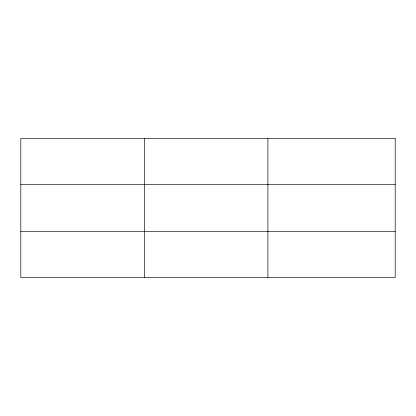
<?xml version="1.0" encoding="UTF-8"?>
<svg xmlns="http://www.w3.org/2000/svg" width="416" height="416" viewBox="0 0 416 416"><rect width="100%" height="100%" fill="white"/><g stroke="black" fill="none" stroke-linecap="round" stroke-linejoin="round"><path stroke-width="0.62" d="M144.352 277.384L144.352 138.616M267.904 277.384L267.904 138.616M20.8 184.408L395.2 184.408M20.8 231.592L395.2 231.592M395.2 138.616L395.2 277.384L20.8 277.384L20.8 138.616L395.2 138.616"/></g></svg>
